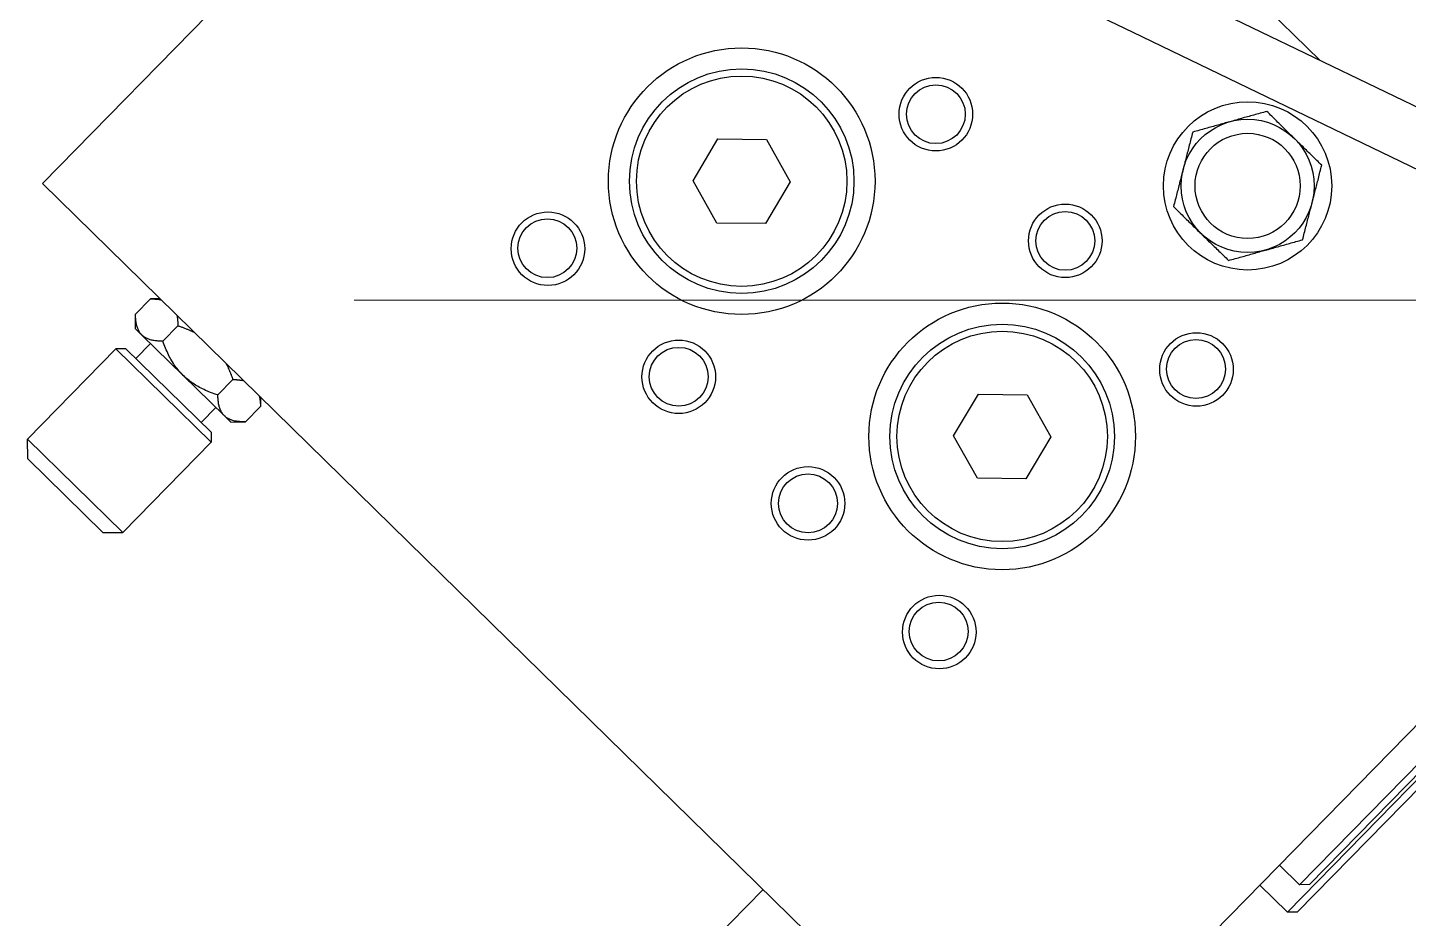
# Model space of a CAD drawing. Extents: x 475189 to 476029, y 1007718 to 1008015.
# Drawn here: x 475667.771 to 475668.827, y 1007759.039 to 1007759.72 of the extents above; entities that cross this region are included whole.
import ezdxf
from ezdxf.enums import TextEntityAlignment as Align

# ---------------------------------------------------------------- set-up
doc = ezdxf.new("R2010")
doc.units = 0
doc.header["$LTSCALE"] = 2
doc.header["$MEASUREMENT"] = 0
doc.layers.get('0').update_dxf_attribs({"linetype": 'CONTINUOUS', "lineweight": 0})
doc.layers.add('R.B', color=6, linetype='CONTINUOUS', lineweight=0)
doc.layers.add('TEXT', color=1, linetype='CONTINUOUS', lineweight=0)
doc.styles.add('ROMANS', font='ROMANS.SHX')
doc.styles.add('XT03_5', font='romans', dxfattribs={"width": 0.6, "height": 87.5})

# ---------------------------------------------------------------- blocks, each defined once
blk = doc.blocks.new('EXISTING')
at = {"color": 8, "linetype": 'Continuous', "lineweight": -3}
for p, q in [((475667.7826, 1007759.6012), (475668.3078, 1007760.1373)), ((475668.3078, 1007760.1373), (475668.7589, 1007759.6954)), ((475668.4953, 1007759.775), (475668.616, 1007759.7167)), ((475668.6347, 1007759.7554), (475669.0581, 1007759.5509)), ((475668.616, 1007759.7167), (475669.0394, 1007759.5123)), ((475668.2799, 1007759.6033), (475668.2989, 1007759.6352)), ((475668.2989, 1007759.6352), (475668.336, 1007759.6348)), ((475668.336, 1007759.6348), (475668.3542, 1007759.6024)), ((475668.5255, 1007758.8733), (475667.7826, 1007759.6012)), ((475668.2982, 1007759.5709), (475668.2799, 1007759.6033)), ((475668.3542, 1007759.6024), (475668.3353, 1007759.5705)), ((475668.3353, 1007759.5705), (475668.2982, 1007759.5709)), ((475667.8537, 1007759.5012), (475667.8652, 1007759.5129)), ((475667.8726, 1007759.513), (475667.8652, 1007759.5129)), ((475667.8538, 1007759.4901), (475667.8537, 1007759.5012)), ((475667.8587, 1007759.4853), (475667.8538, 1007759.4901)), ((475667.8902, 1007759.4544), (475667.8587, 1007759.4853)), ((475667.8747, 1007759.4806), (475667.8862, 1007759.4923)), ((475667.8388, 1007759.4747), (475667.7713, 1007759.4058)), ((475667.8464, 1007759.4748), (475667.8388, 1007759.4747)), ((475667.9116, 1007759.4035), (475667.8388, 1007759.4747)), ((475667.8464, 1007759.4748), (475667.9115, 1007759.411)), ((475667.8653, 1007759.4788), (475667.8541, 1007759.4673)), ((475667.9217, 1007759.4236), (475667.8902, 1007759.4544)), ((475667.9167, 1007759.4395), (475667.9282, 1007759.4512)), ((475667.9151, 1007759.43), (475667.9039, 1007759.4185)), ((475667.9378, 1007759.4189), (475667.9492, 1007759.4306)), ((475667.9492, 1007759.438), (475667.9492, 1007759.4306)), ((475668.4791, 1007759.4082), (475668.498, 1007759.4402)), ((475668.498, 1007759.4402), (475668.5352, 1007759.4397)), ((475668.5352, 1007759.4397), (475668.5534, 1007759.4074)), ((475667.9266, 1007759.4188), (475667.9217, 1007759.4236)), ((475667.9115, 1007759.411), (475667.9116, 1007759.4035)), ((475667.9266, 1007759.4188), (475667.9378, 1007759.4189)), ((475669.0507, 1007759.4095), (475668.5255, 1007758.8733)), ((475667.7715, 1007759.3906), (475667.7713, 1007759.4058)), ((475667.7713, 1007759.4058), (475667.8441, 1007759.3345)), ((475667.9116, 1007759.4035), (475667.8441, 1007759.3345)), ((475668.4973, 1007759.3758), (475668.4791, 1007759.4082)), ((475668.5534, 1007759.4074), (475668.5344, 1007759.3754)), ((475667.8289, 1007759.3344), (475667.7715, 1007759.3906)), ((475668.5344, 1007759.3754), (475668.4973, 1007759.3758)), ((475667.8289, 1007759.3344), (475667.8441, 1007759.3345)), ((475668.7342, 1007759.0442), (475668.8842, 1007759.1974)), ((475668.8843, 1007759.1898), (475668.7417, 1007759.0443)), ((475668.7434, 1007759.0651), (475668.8635, 1007759.1877)), ((475668.8635, 1007759.1801), (475668.751, 1007759.0652)), ((475668.7281, 1007759.0801), (475668.7434, 1007759.0651)), ((475668.2961, 1007759.0234), (475668.3334, 1007759.0615)), ((475668.7131, 1007759.0648), (475668.7342, 1007759.0442)), ((475668.751, 1007759.0652), (475668.7434, 1007759.0651)), ((475668.7417, 1007759.0443), (475668.7342, 1007759.0442))]:
    blk.add_line(p, q, dxfattribs=at)
at = {"color": 8}
blk.add_line((475674.1512, 1007759.512), (475668.0208, 1007759.512), dxfattribs=at)
at = {"color": 8, "linetype": 'Continuous', "lineweight": -3}
for points in [[(475668.7184, 1007759.6562), (475668.7171, 1007759.6558), (475668.7159, 1007759.6555), (475668.7146, 1007759.6551), (475668.7133, 1007759.6548), (475668.7121, 1007759.6544), (475668.7109, 1007759.6541), (475668.7097, 1007759.6538), (475668.7085, 1007759.6534), (475668.7073, 1007759.6531), (475668.7061, 1007759.6528), (475668.7049, 1007759.6524), (475668.7038, 1007759.6521), (475668.7026, 1007759.6518), (475668.7015, 1007759.6515), (475668.7003, 1007759.6512), (475668.6992, 1007759.6508), (475668.698, 1007759.6505), (475668.6969, 1007759.6502), (475668.6958, 1007759.6499), (475668.6947, 1007759.6496), (475668.6935, 1007759.6493), (475668.6924, 1007759.6489), (475668.6913, 1007759.6486), (475668.6901, 1007759.6483)], [(475668.7395, 1007759.6356), (475668.7386, 1007759.6365), (475668.7378, 1007759.6373), (475668.7369, 1007759.6381), (475668.7361, 1007759.6389), (475668.7353, 1007759.6397), (475668.7344, 1007759.6406), (475668.7336, 1007759.6414), (475668.7327, 1007759.6422), (475668.7319, 1007759.643), (475668.731, 1007759.6439), (475668.7302, 1007759.6447), (475668.7293, 1007759.6456), (475668.7285, 1007759.6464), (475668.7276, 1007759.6472), (475668.7267, 1007759.6481), (475668.7258, 1007759.649), (475668.725, 1007759.6498), (475668.7241, 1007759.6507), (475668.7232, 1007759.6516), (475668.7222, 1007759.6525), (475668.7213, 1007759.6534), (475668.7204, 1007759.6543), (475668.7194, 1007759.6553), (475668.7184, 1007759.6562)], [(475668.6901, 1007759.6483), (475668.689, 1007759.648), (475668.6879, 1007759.6477), (475668.6867, 1007759.6474), (475668.6856, 1007759.647), (475668.6845, 1007759.6467), (475668.6833, 1007759.6464), (475668.6822, 1007759.6461), (475668.6811, 1007759.6458), (475668.6799, 1007759.6455), (475668.6788, 1007759.6451), (475668.6776, 1007759.6448), (475668.6765, 1007759.6445), (475668.6753, 1007759.6442), (475668.6741, 1007759.6439), (475668.673, 1007759.6435), (475668.6718, 1007759.6432), (475668.6706, 1007759.6429), (475668.6694, 1007759.6425), (475668.6681, 1007759.6422), (475668.6669, 1007759.6418), (475668.6657, 1007759.6415), (475668.6644, 1007759.6411), (475668.6631, 1007759.6408), (475668.6618, 1007759.6404)], [(475668.6618, 1007759.6404), (475668.6615, 1007759.6391), (475668.6611, 1007759.6378), (475668.6608, 1007759.6365), (475668.6605, 1007759.6353), (475668.6602, 1007759.634), (475668.6598, 1007759.6328), (475668.6595, 1007759.6316), (475668.6592, 1007759.6304), (475668.6589, 1007759.6292), (475668.6586, 1007759.628), (475668.6583, 1007759.6268), (475668.658, 1007759.6257), (475668.6577, 1007759.6245), (475668.6574, 1007759.6233), (475668.6571, 1007759.6222), (475668.6568, 1007759.621), (475668.6565, 1007759.6199), (475668.6562, 1007759.6188), (475668.6559, 1007759.6176), (475668.6557, 1007759.6165), (475668.6554, 1007759.6153), (475668.6551, 1007759.6142), (475668.6548, 1007759.6131), (475668.6545, 1007759.6119)], [(475668.7605, 1007759.6151), (475668.7595, 1007759.616), (475668.7585, 1007759.6169), (475668.7576, 1007759.6179), (475668.7567, 1007759.6188), (475668.7557, 1007759.6197), (475668.7548, 1007759.6206), (475668.7539, 1007759.6214), (475668.7531, 1007759.6223), (475668.7522, 1007759.6232), (475668.7513, 1007759.624), (475668.7504, 1007759.6249), (475668.7496, 1007759.6257), (475668.7487, 1007759.6266), (475668.7479, 1007759.6274), (475668.747, 1007759.6282), (475668.7462, 1007759.6291), (475668.7453, 1007759.6299), (475668.7445, 1007759.6307), (475668.7436, 1007759.6315), (475668.7428, 1007759.6323), (475668.742, 1007759.6332), (475668.7411, 1007759.634), (475668.7403, 1007759.6348), (475668.7395, 1007759.6356)], [(475668.6545, 1007759.6119), (475668.6542, 1007759.6108), (475668.6539, 1007759.6096), (475668.6536, 1007759.6085), (475668.6533, 1007759.6074), (475668.653, 1007759.6062), (475668.6527, 1007759.6051), (475668.6524, 1007759.604), (475668.6521, 1007759.6028), (475668.6518, 1007759.6017), (475668.6516, 1007759.6005), (475668.6513, 1007759.5994), (475668.651, 1007759.5982), (475668.6507, 1007759.597), (475668.6504, 1007759.5959), (475668.65, 1007759.5947), (475668.6497, 1007759.5935), (475668.6494, 1007759.5923), (475668.6491, 1007759.5911), (475668.6488, 1007759.5898), (475668.6485, 1007759.5886), (475668.6482, 1007759.5873), (475668.6478, 1007759.5861), (475668.6475, 1007759.5848), (475668.6472, 1007759.5835)], [(475668.7531, 1007759.5866), (475668.7534, 1007759.5877), (475668.7537, 1007759.5889), (475668.754, 1007759.59), (475668.7543, 1007759.5911), (475668.7546, 1007759.5923), (475668.7549, 1007759.5934), (475668.7552, 1007759.5945), (475668.7555, 1007759.5957), (475668.7558, 1007759.5968), (475668.7561, 1007759.598), (475668.7564, 1007759.5991), (475668.7567, 1007759.6003), (475668.757, 1007759.6015), (475668.7573, 1007759.6026), (475668.7576, 1007759.6038), (475668.7579, 1007759.605), (475668.7582, 1007759.6062), (475668.7585, 1007759.6074), (475668.7588, 1007759.6087), (475668.7591, 1007759.6099), (475668.7595, 1007759.6112), (475668.7598, 1007759.6125), (475668.7601, 1007759.6137), (475668.7605, 1007759.6151)], [(475668.6472, 1007759.5835), (475668.6481, 1007759.5825), (475668.6491, 1007759.5816), (475668.65, 1007759.5807), (475668.651, 1007759.5797), (475668.6519, 1007759.5788), (475668.6528, 1007759.578), (475668.6537, 1007759.5771), (475668.6546, 1007759.5762), (475668.6554, 1007759.5753), (475668.6563, 1007759.5745), (475668.6572, 1007759.5736), (475668.658, 1007759.5728), (475668.6589, 1007759.5719), (475668.6598, 1007759.5711), (475668.6606, 1007759.5703), (475668.6614, 1007759.5695), (475668.6623, 1007759.5686), (475668.6631, 1007759.5678), (475668.664, 1007759.567), (475668.6648, 1007759.5662), (475668.6656, 1007759.5653), (475668.6665, 1007759.5645), (475668.6673, 1007759.5637), (475668.6682, 1007759.5629)], [(475668.7458, 1007759.5581), (475668.7462, 1007759.5594), (475668.7465, 1007759.5607), (475668.7468, 1007759.562), (475668.7471, 1007759.5632), (475668.7475, 1007759.5645), (475668.7478, 1007759.5657), (475668.7481, 1007759.5669), (475668.7484, 1007759.5681), (475668.7487, 1007759.5693), (475668.749, 1007759.5705), (475668.7493, 1007759.5717), (475668.7496, 1007759.5729), (475668.7499, 1007759.574), (475668.7502, 1007759.5752), (475668.7505, 1007759.5763), (475668.7508, 1007759.5775), (475668.7511, 1007759.5786), (475668.7514, 1007759.5798), (475668.7517, 1007759.5809), (475668.752, 1007759.582), (475668.7523, 1007759.5832), (475668.7526, 1007759.5843), (475668.7528, 1007759.5854), (475668.7531, 1007759.5866)], [(475668.6682, 1007759.5629), (475668.669, 1007759.562), (475668.6699, 1007759.5612), (475668.6707, 1007759.5604), (475668.6715, 1007759.5596), (475668.6724, 1007759.5588), (475668.6732, 1007759.5579), (475668.674, 1007759.5571), (475668.6749, 1007759.5563), (475668.6757, 1007759.5555), (475668.6766, 1007759.5546), (475668.6774, 1007759.5538), (475668.6783, 1007759.553), (475668.6792, 1007759.5521), (475668.68, 1007759.5513), (475668.6809, 1007759.5504), (475668.6818, 1007759.5495), (475668.6827, 1007759.5487), (475668.6836, 1007759.5478), (475668.6845, 1007759.5469), (475668.6854, 1007759.546), (475668.6863, 1007759.5451), (475668.6873, 1007759.5442), (475668.6882, 1007759.5432), (475668.6892, 1007759.5423)], [(475668.7175, 1007759.5502), (475668.7186, 1007759.5505), (475668.7198, 1007759.5508), (475668.7209, 1007759.5511), (475668.722, 1007759.5515), (475668.7232, 1007759.5518), (475668.7243, 1007759.5521), (475668.7254, 1007759.5524), (475668.7266, 1007759.5527), (475668.7277, 1007759.553), (475668.7288, 1007759.5534), (475668.73, 1007759.5537), (475668.7311, 1007759.554), (475668.7323, 1007759.5543), (475668.7335, 1007759.5547), (475668.7347, 1007759.555), (475668.7358, 1007759.5553), (475668.737, 1007759.5557), (475668.7382, 1007759.556), (475668.7395, 1007759.5563), (475668.7407, 1007759.5567), (475668.742, 1007759.557), (475668.7432, 1007759.5574), (475668.7445, 1007759.5577), (475668.7458, 1007759.5581)], [(475668.6892, 1007759.5423), (475668.6905, 1007759.5427), (475668.6918, 1007759.543), (475668.693, 1007759.5434), (475668.6943, 1007759.5437), (475668.6955, 1007759.5441), (475668.6967, 1007759.5444), (475668.698, 1007759.5447), (475668.6992, 1007759.5451), (475668.7003, 1007759.5454), (475668.7015, 1007759.5457), (475668.7027, 1007759.5461), (475668.7038, 1007759.5464), (475668.705, 1007759.5467), (475668.7062, 1007759.547), (475668.7073, 1007759.5474), (475668.7084, 1007759.5477), (475668.7096, 1007759.548), (475668.7107, 1007759.5483), (475668.7118, 1007759.5486), (475668.713, 1007759.5489), (475668.7141, 1007759.5493), (475668.7152, 1007759.5496), (475668.7164, 1007759.5499), (475668.7175, 1007759.5502)], [(475667.8652, 1007759.5129), (475667.8656, 1007759.5129), (475667.866, 1007759.5129), (475667.8664, 1007759.5129), (475667.8668, 1007759.5129), (475667.8671, 1007759.5129), (475667.8675, 1007759.5129), (475667.8679, 1007759.5129), (475667.8682, 1007759.5129), (475667.8686, 1007759.5128), (475667.8689, 1007759.5128), (475667.8693, 1007759.5128), (475667.8696, 1007759.5128), (475667.87, 1007759.5127), (475667.8703, 1007759.5127), (475667.8706, 1007759.5127), (475667.8709, 1007759.5126), (475667.8713, 1007759.5126), (475667.8716, 1007759.5125), (475667.8719, 1007759.5125), (475667.8722, 1007759.5124), (475667.8725, 1007759.5124), (475667.8728, 1007759.5123), (475667.8731, 1007759.5123), (475667.8734, 1007759.5122)], [(475667.8587, 1007759.4853), (475667.8583, 1007759.4857), (475667.8579, 1007759.4861), (475667.8575, 1007759.4866), (475667.8572, 1007759.4871), (475667.8569, 1007759.4876), (475667.8565, 1007759.4881), (475667.8562, 1007759.4886), (475667.856, 1007759.4892), (475667.8557, 1007759.4898), (475667.8555, 1007759.4904), (475667.8552, 1007759.491), (475667.855, 1007759.4916), (475667.8548, 1007759.4923), (475667.8546, 1007759.493), (475667.8545, 1007759.4937), (475667.8543, 1007759.4944), (475667.8542, 1007759.4952), (475667.8541, 1007759.4959), (475667.854, 1007759.4968), (475667.8539, 1007759.4976), (475667.8538, 1007759.4984), (475667.8538, 1007759.4993), (475667.8538, 1007759.5003), (475667.8537, 1007759.5012)], [(475667.8853, 1007759.5005), (475667.8854, 1007759.5002), (475667.8855, 1007759.4999), (475667.8855, 1007759.4996), (475667.8856, 1007759.4993), (475667.8857, 1007759.499), (475667.8857, 1007759.4987), (475667.8858, 1007759.4984), (475667.8858, 1007759.4981), (475667.8859, 1007759.4977), (475667.8859, 1007759.4974), (475667.8859, 1007759.4971), (475667.886, 1007759.4967), (475667.886, 1007759.4964), (475667.886, 1007759.4961), (475667.8861, 1007759.4957), (475667.8861, 1007759.4954), (475667.8861, 1007759.495), (475667.8861, 1007759.4946), (475667.8862, 1007759.4943), (475667.8862, 1007759.4939), (475667.8862, 1007759.4935), (475667.8862, 1007759.4931), (475667.8862, 1007759.4927), (475667.8862, 1007759.4923)], [(475667.8747, 1007759.4806), (475667.8738, 1007759.4806), (475667.8729, 1007759.4806), (475667.872, 1007759.4807), (475667.8711, 1007759.4807), (475667.8703, 1007759.4808), (475667.8695, 1007759.4809), (475667.8687, 1007759.481), (475667.8679, 1007759.4811), (475667.8672, 1007759.4812), (475667.8665, 1007759.4814), (475667.8658, 1007759.4815), (475667.8651, 1007759.4817), (475667.8645, 1007759.4819), (475667.8639, 1007759.4821), (475667.8633, 1007759.4824), (475667.8627, 1007759.4826), (475667.8621, 1007759.4829), (475667.8616, 1007759.4832), (475667.8611, 1007759.4835), (475667.8606, 1007759.4838), (475667.8601, 1007759.4841), (475667.8596, 1007759.4845), (475667.8592, 1007759.4849), (475667.8587, 1007759.4853)], [(475667.8862, 1007759.4923), (475667.8868, 1007759.4922), (475667.8874, 1007759.492), (475667.888, 1007759.4918), (475667.8886, 1007759.4916), (475667.8891, 1007759.4914), (475667.8897, 1007759.4912), (475667.8902, 1007759.491), (475667.8908, 1007759.4908), (475667.8913, 1007759.4905), (475667.8919, 1007759.4903), (475667.8924, 1007759.4901), (475667.8929, 1007759.4899), (475667.8935, 1007759.4897), (475667.894, 1007759.4895), (475667.8945, 1007759.4893), (475667.895, 1007759.489), (475667.8955, 1007759.4888), (475667.896, 1007759.4886), (475667.8965, 1007759.4884), (475667.897, 1007759.4881), (475667.8975, 1007759.4879), (475667.898, 1007759.4877), (475667.8984, 1007759.4874), (475667.8989, 1007759.4872)], [(475667.8902, 1007759.4544), (475667.8894, 1007759.4553), (475667.8886, 1007759.4561), (475667.8878, 1007759.457), (475667.887, 1007759.4579), (475667.8863, 1007759.4588), (475667.8855, 1007759.4597), (475667.8848, 1007759.4606), (475667.8841, 1007759.4616), (475667.8834, 1007759.4626), (475667.8828, 1007759.4636), (475667.8821, 1007759.4647), (475667.8815, 1007759.4657), (475667.8808, 1007759.4668), (475667.8802, 1007759.4679), (475667.8796, 1007759.469), (475667.879, 1007759.4702), (475667.8785, 1007759.4714), (475667.8779, 1007759.4726), (475667.8773, 1007759.4739), (475667.8768, 1007759.4752), (475667.8763, 1007759.4765), (475667.8758, 1007759.4778), (475667.8752, 1007759.4792), (475667.8747, 1007759.4806)], [(475667.9228, 1007759.4638), (475667.9231, 1007759.4633), (475667.9233, 1007759.4628), (475667.9236, 1007759.4624), (475667.9238, 1007759.4619), (475667.924, 1007759.4614), (475667.9243, 1007759.4609), (475667.9245, 1007759.4604), (475667.9247, 1007759.4599), (475667.925, 1007759.4594), (475667.9252, 1007759.4589), (475667.9254, 1007759.4584), (475667.9257, 1007759.4579), (475667.9259, 1007759.4573), (475667.9261, 1007759.4568), (475667.9263, 1007759.4563), (475667.9265, 1007759.4557), (475667.9268, 1007759.4552), (475667.927, 1007759.4546), (475667.9272, 1007759.4541), (475667.9274, 1007759.4535), (475667.9276, 1007759.4529), (475667.9278, 1007759.4524), (475667.928, 1007759.4518), (475667.9282, 1007759.4512)], [(475667.9167, 1007759.4395), (475667.9153, 1007759.4399), (475667.9139, 1007759.4404), (475667.9126, 1007759.4409), (475667.9112, 1007759.4414), (475667.9099, 1007759.4419), (475667.9087, 1007759.4425), (475667.9074, 1007759.443), (475667.9062, 1007759.4436), (475667.9051, 1007759.4441), (475667.9039, 1007759.4447), (475667.9028, 1007759.4453), (475667.9017, 1007759.4459), (475667.9006, 1007759.4465), (475667.8996, 1007759.4471), (475667.8986, 1007759.4478), (475667.8976, 1007759.4485), (475667.8966, 1007759.4491), (475667.8956, 1007759.4498), (475667.8947, 1007759.4505), (475667.8937, 1007759.4513), (475667.8928, 1007759.452), (475667.892, 1007759.4528), (475667.8911, 1007759.4536), (475667.8902, 1007759.4544)], [(475667.9282, 1007759.4512), (475667.9286, 1007759.4512), (475667.929, 1007759.4512), (475667.9294, 1007759.4512), (475667.9298, 1007759.4512), (475667.9301, 1007759.4512), (475667.9305, 1007759.4512), (475667.9309, 1007759.4512), (475667.9312, 1007759.4511), (475667.9316, 1007759.4511), (475667.9319, 1007759.4511), (475667.9323, 1007759.4511), (475667.9326, 1007759.451), (475667.933, 1007759.451), (475667.9333, 1007759.451), (475667.9336, 1007759.4509), (475667.934, 1007759.4509), (475667.9343, 1007759.4509), (475667.9346, 1007759.4508), (475667.9349, 1007759.4508), (475667.9352, 1007759.4507), (475667.9355, 1007759.4507), (475667.9358, 1007759.4506), (475667.9361, 1007759.4505), (475667.9364, 1007759.4505)], [(475667.9217, 1007759.4236), (475667.9213, 1007759.424), (475667.9209, 1007759.4244), (475667.9206, 1007759.4249), (475667.9202, 1007759.4254), (475667.9199, 1007759.4259), (475667.9196, 1007759.4264), (475667.9193, 1007759.4269), (475667.919, 1007759.4275), (475667.9187, 1007759.428), (475667.9185, 1007759.4286), (475667.9182, 1007759.4293), (475667.918, 1007759.4299), (475667.9178, 1007759.4306), (475667.9177, 1007759.4312), (475667.9175, 1007759.4319), (475667.9173, 1007759.4327), (475667.9172, 1007759.4334), (475667.9171, 1007759.4342), (475667.917, 1007759.435), (475667.9169, 1007759.4359), (475667.9169, 1007759.4367), (475667.9168, 1007759.4376), (475667.9168, 1007759.4385), (475667.9167, 1007759.4395)], [(475667.9483, 1007759.4388), (475667.9484, 1007759.4385), (475667.9485, 1007759.4382), (475667.9485, 1007759.4379), (475667.9486, 1007759.4376), (475667.9487, 1007759.4373), (475667.9487, 1007759.437), (475667.9488, 1007759.4366), (475667.9488, 1007759.4363), (475667.9489, 1007759.436), (475667.9489, 1007759.4357), (475667.949, 1007759.4353), (475667.949, 1007759.435), (475667.949, 1007759.4347), (475667.9491, 1007759.4343), (475667.9491, 1007759.434), (475667.9491, 1007759.4336), (475667.9491, 1007759.4333), (475667.9492, 1007759.4329), (475667.9492, 1007759.4325), (475667.9492, 1007759.4322), (475667.9492, 1007759.4318), (475667.9492, 1007759.4314), (475667.9492, 1007759.431), (475667.9492, 1007759.4306)], [(475667.9378, 1007759.4189), (475667.9368, 1007759.4189), (475667.9359, 1007759.4189), (475667.935, 1007759.4189), (475667.9341, 1007759.419), (475667.9333, 1007759.4191), (475667.9325, 1007759.4191), (475667.9317, 1007759.4192), (475667.9309, 1007759.4194), (475667.9302, 1007759.4195), (475667.9295, 1007759.4196), (475667.9288, 1007759.4198), (475667.9282, 1007759.42), (475667.9275, 1007759.4202), (475667.9269, 1007759.4204), (475667.9263, 1007759.4206), (475667.9257, 1007759.4209), (475667.9251, 1007759.4211), (475667.9246, 1007759.4214), (475667.9241, 1007759.4217), (475667.9236, 1007759.4221), (475667.9231, 1007759.4224), (475667.9226, 1007759.4228), (475667.9222, 1007759.4232), (475667.9217, 1007759.4236)]]:
    blk.add_lwpolyline(points, dxfattribs=at)
for centre, radius in [((475668.3171, 1007759.6029), 0.1019), ((475668.3171, 1007759.6029), 0.0858), ((475668.3171, 1007759.6029), 0.0804), ((475668.4655, 1007759.6541), 0.0281), ((475668.4655, 1007759.6541), 0.0225), ((475668.7038, 1007759.5993), 0.0643), ((475668.7038, 1007759.5993), 0.0509), ((475668.7038, 1007759.5993), 0.0402), ((475668.169, 1007759.5513), 0.0281), ((475668.5644, 1007759.5573), 0.0281), ((475668.5644, 1007759.5573), 0.0225), ((475668.1686, 1007759.5517), 0.0225), ((475668.5162, 1007759.4078), 0.1019), ((475668.5162, 1007759.4078), 0.0858), ((475668.5162, 1007759.4078), 0.0804), ((475668.6647, 1007759.459), 0.0281), ((475668.269, 1007759.4534), 0.0281), ((475668.269, 1007759.4534), 0.0225), ((475668.6643, 1007759.4593), 0.0225), ((475668.3678, 1007759.3566), 0.0281), ((475668.3678, 1007759.3566), 0.0225), ((475668.4681, 1007759.2583), 0.0281), ((475668.4677, 1007759.2587), 0.0225)]:
    blk.add_circle(centre, radius, dxfattribs=at)
at = {"color": 8, "linetype": 'ByBlock', "style": 'ROMANS'}
for tag, height, width, p in [('DIRECTION', 0.5361, 0.85, (475672.3938, 1007828.2391)), ('DN', 1.0722, 0.708333, (475752.5516, 1007802.2382))]:
    blk.add_attdef(tag, text='', height=height, dxfattribs=dict(at, width=width)).set_placement(p, align=Align.MIDDLE_RIGHT)
at = {"color": 8, "style": 'XT03_5', "text_generation_flag": 4, "width": 0.6, "flags": 9}
for p, rotation in [((475706.5948, 1007775.5763), 270), ((475708.8166, 1007766.1034), 90)]:
    blk.add_attdef('KEYWORD', p, '', height=0.0375, rotation=rotation, dxfattribs=at)
at = {"color": 8, "style": 'XT03_5', "width": 0.6, "flags": 9}
for p, rotation in [((475708.8166, 1007775.5763), 270), ((475706.5948, 1007766.1034), 90)]:
    blk.add_attdef('KEYWORD', p, '', height=0.0375, rotation=rotation, dxfattribs=at)
at = {"layer": 'TEXT', "color": 8, "style": 'ROMANS', "width": 0.85, "flags": 8}
blk.add_attdef('WTD', text='', height=1.0722, rotation=180, dxfattribs=at).set_placement((475705.1732, 1007794.2001), align=Align.MIDDLE_CENTER)
blk.add_attdef('WTD', text='', height=1.0722, dxfattribs=at).set_placement((475731.4003, 1007752.4623), align=Align.MIDDLE_CENTER)

msp = doc.modelspace()

# ---------------------------------------------------------------- block references
at = {"layer": 'R.B'}
msp.add_blockref('EXISTING', (0, 0), dxfattribs=at)

doc.saveas('drawing.dxf')
